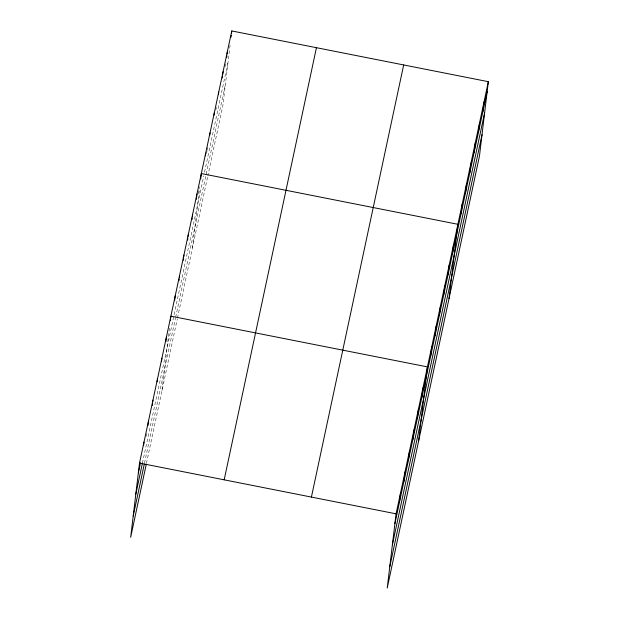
<?xml version="1.0" encoding="UTF-8"?>
<svg xmlns="http://www.w3.org/2000/svg" width="619" height="619" viewBox="0 0 619 619"><rect width="100%" height="100%" fill="white"/><g stroke="black" fill="none" stroke-linecap="round" stroke-linejoin="round"><path stroke-width="0.46" stroke-dasharray="3.1 2.32" d="M162.031 390.388L169.614 326.817M192.478 247.778L199.744 186.868M230.082 45.156L222.925 105.176L207.899 175.556M146.146 436.356L146.726 433.617M197.995 193.515L198.583 190.737M206.491 153.69L207.086 150.912M207.28 149.991L207.876 147.214M215.783 110.174L216.379 107.397M225.076 66.651L225.672 63.873M142.44 463.097L203.759 175.889M204.549 172.183L228.078 61.993M144.498 463.113L175.44 318.189M175.641 317.261L225.463 83.905M146.448 463.391L177.258 319.087M177.452 318.158L207.705 176.477"/><path stroke-width="0.93" d="M488.337 81.685L396.075 513.824L387.223 588.05L479.485 155.918L488.337 81.685L231.777 30.95L139.515 463.082L130.663 537.315L146.254 464.304M143.577 445.649L143.995 442.098M147.949 425.547L148.475 421.106M152.32 405.445L152.537 403.673M152.746 401.893L152.963 400.114M157.125 381.791L157.443 379.13M161.497 361.689L161.923 358.138M165.877 341.587L166.403 337.146M170.357 320.603L170.883 316.162L427.443 366.897L418.591 441.123M174.705 300.23L175.231 295.789M178.945 280.747L179.162 278.968M179.371 277.188L179.587 275.416M183.301 260.375L183.51 258.595M183.719 256.823L183.936 255.043M187.65 240.002L187.859 238.222M188.068 236.45L188.284 234.671M191.998 219.629L192.207 217.849M192.424 216.077L192.633 214.298M196.347 199.256L196.981 193.925M200.695 178.883L201.33 173.552L457.89 224.295L449.038 298.52M205.361 155.849L205.678 153.179M209.709 135.476L210.027 132.814M214.058 115.103L214.383 112.441M218.414 94.73L218.731 92.069M222.337 77.909L222.546 76.137M222.763 74.357L223.08 71.696M226.686 57.544L226.902 55.764M227.111 53.985L227.428 51.323M231.034 37.171L231.251 35.391M231.46 33.612L231.777 30.95M399.387 502.605L400.555 492.832M403.874 481.613L405.035 471.84M408.354 460.629L409.515 450.856M412.834 439.637L413.995 429.865M417.314 418.645L418.483 408.873M421.794 397.661L422.963 387.889M430.631 356.296L431.791 346.524M434.979 335.924L436.14 326.151M439.328 315.551L440.488 305.778M443.676 295.178L444.844 285.405M448.024 274.805L449.193 265.04M452.373 254.432L453.541 244.667M461.07 213.694L462.238 203.922M465.426 193.321L466.587 183.549M469.775 172.949L470.935 163.176M474.123 152.576L475.284 142.803M478.472 132.203L479.64 122.43M482.82 111.83L483.988 102.058M138.354 472.854L140.498 462.819M135.816 494.124L142.44 463.097M133.201 516.045L144.304 464.026M224.179 479.826L316.441 47.694M311.411 497.08L403.673 64.941M394.907 523.597L487.168 91.457M392.369 544.867L484.631 112.728M389.761 566.78L482.023 134.648M139.515 463.082L396.075 513.824"/></g></svg>
